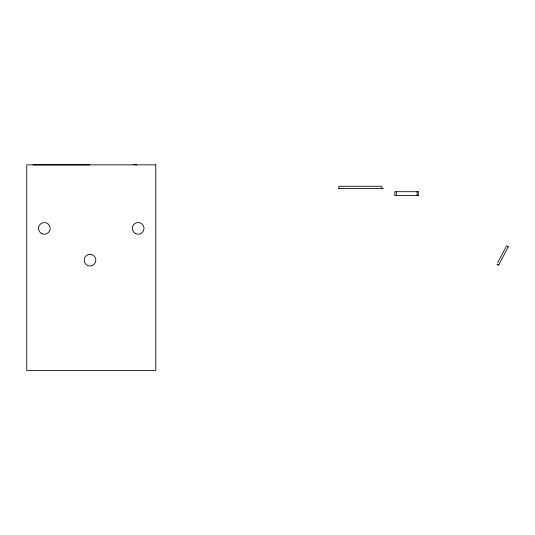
<?xml version="1.0" encoding="UTF-8"?>
<svg xmlns="http://www.w3.org/2000/svg" width="535" height="535" viewBox="0 0 535 535"><rect width="100%" height="100%" fill="white"/><g stroke="black" fill="none" stroke-linecap="round" stroke-linejoin="round"><path stroke-width="0.8" d="M338.842 188.507L338.842 186.274L381.85 186.274L381.85 188.594L383.214 188.594L338.842 188.44M506.912 246.374L506.545 245.899L508.25 246.816L498.66 265.099L496.935 264.223L497.329 264.183M497.684 262.772L505.776 247.337M508.21 246.862L507.34 246.622M32.976 164.894L89.887 164.894M418.256 191.697L394.817 191.697L394.81 195.609L418.256 195.609M132.947 164.512L136.626 164.854M498.199 264.591L498.68 265.039M418.263 191.697L418.263 195.609M417.099 191.697L417.099 195.609M396.361 191.697L396.361 195.609M155.759 164.854L26.75 164.854L26.75 370.487L155.759 370.487L155.759 164.854M91.532 254.486L90.014 254.285A5.865 5.865 0 0 0 88.496 265.815L90.014 266.009A5.865 5.865 0 0 0 91.532 254.486M41.409 233.461A5.865 5.865 0 0 0 50.203 228.385A5.865 5.865 0 0 0 41.409 223.302A5.865 5.865 0 0 0 41.409 233.461M135.235 233.461A5.865 5.865 0 0 0 144.029 228.385A5.865 5.865 0 0 0 135.235 223.302A5.865 5.865 0 0 0 135.235 233.461"/></g></svg>
